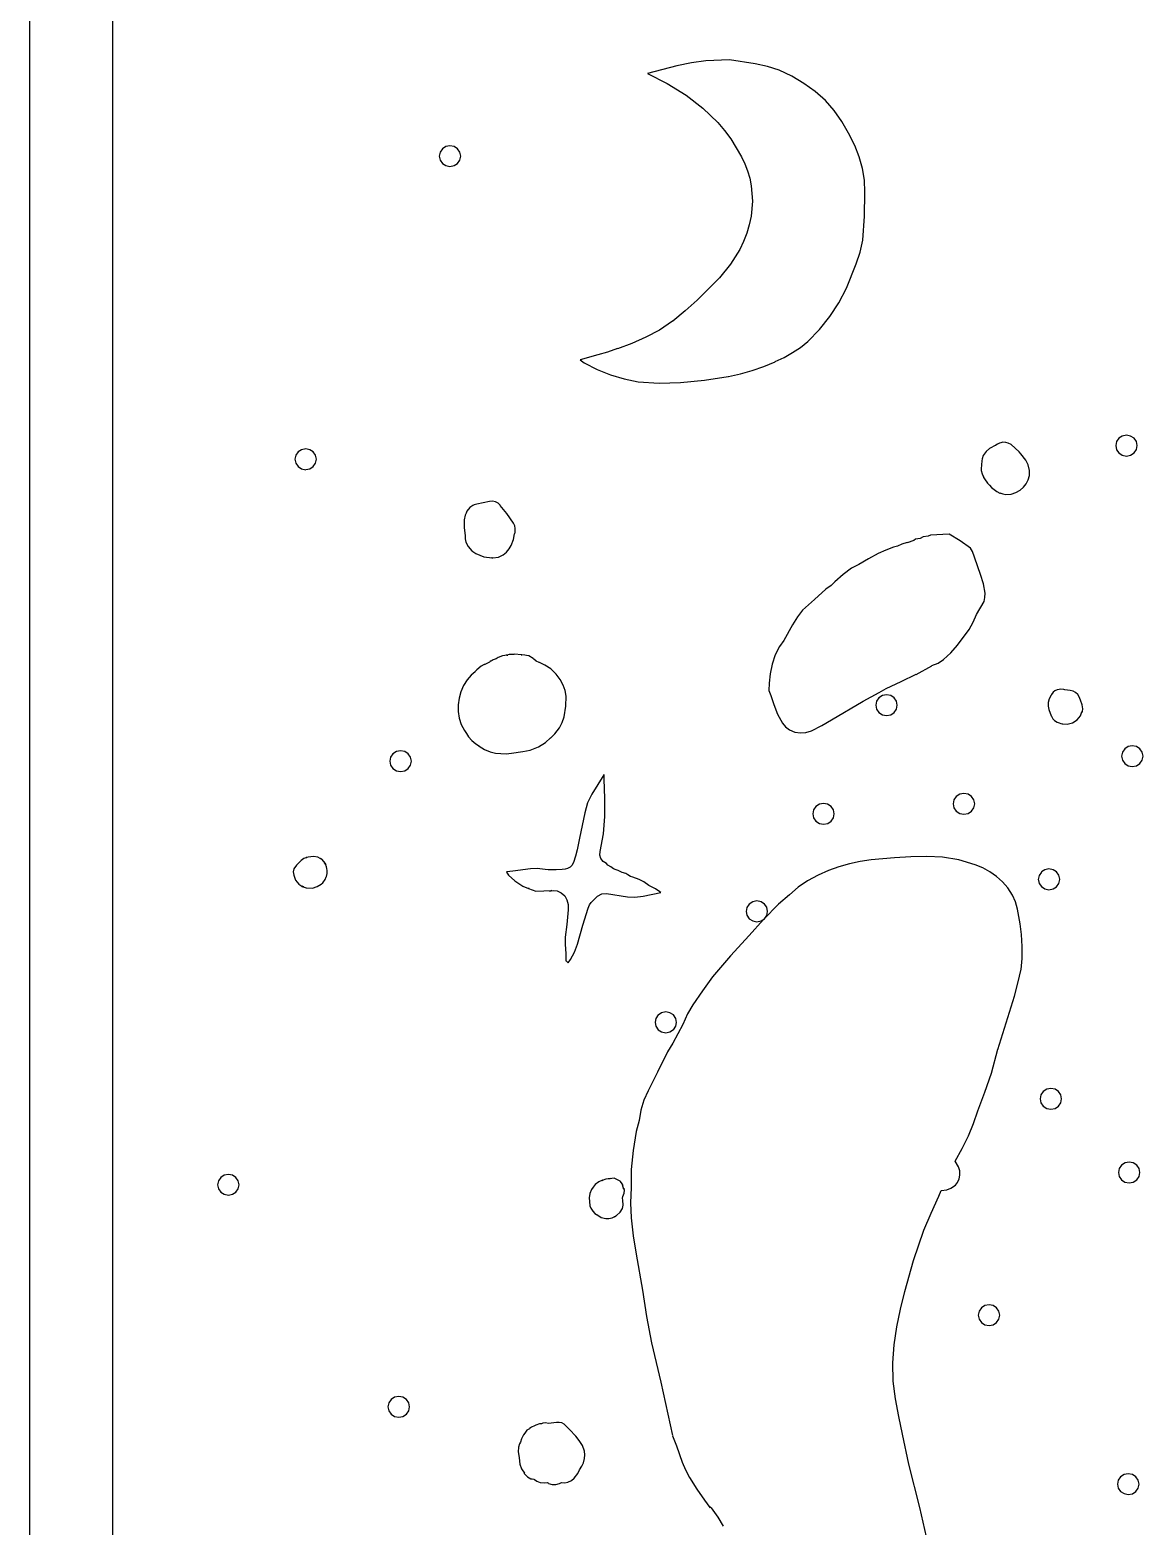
# Model space of a CAD drawing. Extents: x -67 to 553, y 0 to 8091.
# Drawn here: x 1.9 to 259.5, y 2874.3 to 3220.5 of the extents above; entities that cross this region are included whole.
import ezdxf

# ---------------------------------------------------------------- set-up
doc = ezdxf.new("R2010")
doc.units = 0

msp = doc.modelspace()

# ---------------------------------------------------------------- linework, layer by layer
at = {"layer": 'Calque_1'}
for p, q in [((1.9114, 2554.02), (1.9114, 3650.57)), ((21.0786, 2650.81), (21.0786, 3269.73)), ((155.005196, 3212.899641), (151.645283, 3212.190632)), ((158.342, 3213.38), (155.005196, 3212.899641)), ((163.798, 3213.6), (158.34201, 3213.385159)), ((163.799, 3213.6), (163.796354, 3213.594708)), ((169.767133, 3212.685527), (163.7993, 3213.60495)), ((172.602543, 3212.058185), (169.767133, 3212.685527)), ((151.645283, 3212.190632), (144.8137, 3210.42143)), ((144.814, 3210.42), (149.356592, 3208.096235)), ((175.304, 3211.22), (172.602543, 3212.058185)), ((178.22842, 3209.787492), (175.3042, 3211.21781)), ((181.011612, 3208.128899), (178.22842, 3209.787492)), ((149.356592, 3208.096235), (153.77101, 3205.38472)), ((183.624798, 3206.247809), (181.011612, 3208.128899)), ((186.039, 3204.15), (183.624798, 3206.247809)), ((153.771, 3205.39), (157.619164, 3202.442012)), ((157.619164, 3202.442012), (161.080719, 3199.064185)), ((188.043702, 3201.839505), (186.0391, 3204.1449)), ((161.080719, 3199.064185), (162.643916, 3197.224308)), ((189.813355, 3199.308243), (188.043702, 3201.839505)), ((191.382856, 3196.599083), (189.813355, 3199.308243)), ((162.643916, 3197.224308), (164.083339, 3195.289241)), ((192.787, 3193.76), (191.382856, 3196.599083)), ((96.82448, 3192.252634), (96.62849, 3191.31759)), ((97.359035, 3193.016277), (96.82448, 3192.252634)), ((98.15192, 3193.531179), (97.359035, 3193.016277)), ((99.1229, 3193.72), (98.15192, 3193.531179)), ((100.077584, 3193.540732), (99.12281, 3193.723526)), ((100.887, 3193.02), (100.077584, 3193.540732)), ((101.428119, 3192.239392), (100.887301, 3193.01889)), ((101.618, 3191.32), (101.428119, 3192.239392)), ((164.083339, 3195.289241), (165.389947, 3193.263075)), ((165.389947, 3193.263075), (166.5547, 3191.1499)), ((193.820622, 3191.143722), (192.78661, 3193.7606)), ((96.6285, 3191.32), (96.824526, 3190.384992)), ((96.824526, 3190.384992), (97.359085, 3189.62141)), ((97.359085, 3189.62141), (98.151953, 3189.10652)), ((98.151953, 3189.10652), (99.12291, 3188.91759)), ((99.1229, 3188.92), (100.077636, 3189.102794)), ((100.077636, 3189.102794), (100.88703, 3189.623526)), ((100.887, 3189.62), (101.427834, 3190.399494)), ((101.427834, 3190.399494), (101.617752, 3191.31889)), ((166.554, 3191.15), (167.347598, 3189.541361)), ((167.347598, 3189.541361), (167.995137, 3187.88038)), ((194.571677, 3188.449159), (193.820622, 3191.143722)), ((195.018797, 3185.707666), (194.571677, 3188.449159)), ((167.995137, 3187.88038), (168.496612, 3186.177571)), ((168.496612, 3186.177571), (168.852016, 3184.443449)), ((195.141, 3182.95), (195.018797, 3185.707666)), ((168.852016, 3184.443449), (169.124587, 3180.923318)), ((195.044206, 3177.380666), (195.140812, 3182.8731)), ((195.141, 3182.87), (195.141, 3182.95)), ((169.124587, 3180.923318), (168.8128, 3177.4041)), ((168.387616, 3175.401766), (167.801815, 3173.454499)), ((168.813, 3177.4), (168.387616, 3175.401766)), ((194.653, 3171.84), (195.044206, 3177.380666)), ((167.065906, 3171.563719), (166.1902, 3169.734949)), ((167.801815, 3173.454499), (167.065906, 3171.563719)), ((194.021671, 3169.106475), (194.65299, 3171.8353)), ((166.1902, 3169.734949), (164.060638, 3166.285525)), ((193.119024, 3166.369298), (194.021671, 3169.106475)), ((164.060638, 3166.285525), (161.49561, 3163.1504)), ((190.864, 3160.79), (193.119024, 3166.369298)), ((161.439, 3163.09), (156.289584, 3157.992811)), ((161.496, 3163.15), (161.439009, 3163.090204)), ((189.142822, 3157.387436), (190.86459, 3160.7917)), ((156.289584, 3157.992811), (153.560919, 3155.499182)), ((187.061361, 3154.172297), (189.142822, 3157.387436)), ((153.560919, 3155.499182), (150.664, 3153.11628)), ((184.645867, 3151.181435), (187.061361, 3154.172297)), ((147.621456, 3151.074816), (144.446107, 3149.385586)), ((150.646, 3153.1), (147.621456, 3151.074816)), ((150.664, 3153.12), (150.646008, 3153.106771)), ((181.922, 3148.45), (184.645867, 3151.181435)), ((141.180455, 3147.967521), (137.885, 3146.75583)), ((144.446107, 3149.385586), (141.180455, 3147.967521)), ((178.412065, 3145.83193), (180.237664, 3147.060549)), ((180.237664, 3147.060549), (181.90648, 3148.43539)), ((181.907, 3148.44), (181.922081, 3148.453229)), ((133.365976, 3145.341506), (129.23591, 3144.17106)), ((129.236, 3144.17), (130.198791, 3143.488699)), ((130.198, 3143.49), (133.154456, 3141.969048)), ((135.590266, 3145.975893), (133.365976, 3145.341506)), ((137.885, 3146.76), (135.590266, 3145.975893)), ((171.725222, 3142.624483), (174.3443, 3143.74524)), ((174.344, 3143.75), (174.400012, 3143.773813)), ((174.4, 3143.77), (176.457053, 3144.738693)), ((176.457053, 3144.738693), (178.412065, 3145.83193)), ((133.154456, 3141.969048), (136.241205, 3140.716211)), ((136.241205, 3140.716211), (139.430577, 3139.747686)), ((157.988914, 3139.454346), (163.524, 3140.31996)), ((163.524, 3140.32), (163.56001, 3140.330583)), ((163.56, 3140.33), (166.324124, 3140.900094)), ((166.324124, 3140.900094), (169.048847, 3141.670511)), ((169.048847, 3141.670511), (171.725222, 3142.624483)), ((139.430577, 3139.747686), (142.6949, 3139.07967)), ((142.695, 3139.08), (147.520299, 3138.774307)), ((147.520299, 3138.774307), (152.44168, 3138.913313)), ((152.442, 3138.91), (157.988914, 3139.454346)), ((254.708989, 3126.531175), (253.916075, 3126.016244)), ((255.68, 3126.72), (254.708989, 3126.531175)), ((256.634585, 3126.540865), (255.67982, 3126.723791)), ((257.444, 3126.02), (256.634585, 3126.540865)), ((63.9665, 3122.86), (63.425666, 3122.080506)), ((64.775853, 3123.377107), (63.96644, 3122.856474)), ((65.7306, 3123.56), (64.775853, 3123.377107)), ((66.701563, 3123.37348), (65.73062, 3123.56241)), ((67.494429, 3122.85859), (66.701563, 3123.37348)), ((68.028985, 3122.095008), (67.494429, 3122.85859)), ((223.212283, 3122.989923), (222.52311, 3122.00684)), ((224.005952, 3123.677682), (223.212283, 3122.989923)), ((225.478, 3124.45), (224.005952, 3123.677682)), ((225.468, 3124.45), (225.334288, 3124.386302)), ((225.334288, 3124.386302), (225.478001, 3124.45)), ((225.814, 3124.63), (225.468301, 3124.451142)), ((226.327, 3124.86), (225.813899, 3124.630342)), ((226.570727, 3124.99754), (226.326603, 3124.859759)), ((227.079, 3125.1), (226.570727, 3124.99754)), ((227.08, 3125.1), (227.079, 3125.1)), ((227.766, 3125.06), (227.080701, 3125.103127)), ((228.331101, 3124.920516), (227.7654, 3125.05747)), ((229.003, 3124.55), (228.331101, 3124.920516)), ((230.858, 3122.91), (229.0028, 3124.55412)), ((231.247, 3122.46), (230.858899, 3122.902647)), ((253.381498, 3125.25252), (253.1855, 3124.31732)), ((253.186, 3124.32), (253.382026, 3123.384996)), ((253.916075, 3126.016244), (253.381498, 3125.25252)), ((253.382026, 3123.384996), (253.91661, 3122.621443)), ((257.444, 3122.62), (257.984833, 3123.399363)), ((257.985111, 3125.239491), (257.444285, 3126.01889)), ((257.984833, 3123.399363), (258.174752, 3124.31862)), ((258.175, 3124.32), (257.985111, 3125.239491)), ((63.2357, 3121.16), (63.425595, 3120.240608)), ((63.425666, 3122.080506), (63.235748, 3121.16111)), ((63.425595, 3120.240608), (63.966425, 3119.46111)), ((63.9664, 3119.46), (64.775816, 3118.939168)), ((66.701577, 3118.948821), (67.494454, 3119.463723)), ((67.494454, 3119.463723), (68.028999, 3120.227366)), ((68.225, 3121.16), (68.028985, 3122.095008)), ((68.028999, 3120.227366), (68.22498, 3121.16241)), ((222.107, 3119.89), (222.080002, 3118.968722)), ((222.189, 3120.8), (222.106998, 3119.891951)), ((222.262, 3121.24), (222.189002, 3120.794178)), ((222.523, 3122.01), (222.261999, 3121.246149)), ((232.413, 3120.93), (231.2462, 3122.46061)), ((232.948825, 3119.842301), (232.413699, 3120.92934)), ((233.239, 3118.56), (232.948825, 3119.842301)), ((253.91661, 3122.621443), (254.709513, 3122.10663)), ((254.709513, 3122.10663), (255.6805, 3121.91785)), ((255.68, 3121.92), (256.634743, 3122.102794)), ((256.634743, 3122.102794), (257.44415, 3122.623526)), ((64.775816, 3118.939168), (65.73059, 3118.756474)), ((65.7306, 3118.76), (66.701577, 3118.948821)), ((222.08, 3118.97), (222.048074, 3118.587479)), ((222.048074, 3118.587479), (222.252098, 3117.76006)), ((222.252, 3117.76), (222.63875, 3116.910158)), ((222.579, 3117.16), (222.528349, 3117.198133)), ((222.528349, 3117.198133), (222.800199, 3116.627659)), ((222.684028, 3116.905503), (222.579101, 3117.162836)), ((222.63875, 3116.910158), (222.684028, 3116.905503)), ((222.801, 3116.63), (223.495211, 3115.653028)), ((232.4687, 3115.505428), (232.94625, 3116.420419)), ((232.94625, 3116.420419), (233.21845, 3117.440333)), ((233.21845, 3117.440333), (233.2391, 3118.56053)), ((223.495211, 3115.653028), (223.9498, 3115.20628)), ((223.949, 3115.21), (224.449662, 3114.608636)), ((224.449662, 3114.608636), (225.6434, 3113.69235)), ((225.644, 3113.69), (226.3642, 3113.350441)), ((226.362, 3113.4), (227.082362, 3113.142362)), ((226.448319, 3113.34245), (226.362301, 3113.40478)), ((226.3642, 3113.350441), (226.448319, 3113.34245)), ((227.082362, 3113.142362), (227.7464, 3113.033553)), ((227.746, 3113.04), (228.982712, 3113.102595)), ((228.982712, 3113.102595), (230.086825, 3113.448087)), ((230.086825, 3113.448087), (231.0418, 3114.006453)), ((231.0418, 3114.006453), (231.8311, 3114.70767)), ((231.832, 3114.7), (232.4687, 3115.505428)), ((102.986755, 3109.183314), (102.884904, 3108.71417)), ((103.704, 3110.04), (102.986755, 3109.183314)), ((104.383, 3110.47), (103.704001, 3110.038994)), ((104.711, 3110.61), (104.383314, 3110.471359)), ((105.339, 3110.81), (104.711197, 3110.608123)), ((108.256, 3111.43), (105.33879, 3110.812199)), ((108.256, 3111.43), (108.256, 3111.43)), ((108.96852, 3111.476935), (108.25621, 3111.428897)), ((109.651494, 3111.329612), (108.96852, 3111.476935)), ((110.263273, 3111.002207), (109.651494, 3111.329612)), ((110.762, 3110.51), (110.263273, 3111.002207)), ((112.25822, 3108.647432), (110.76169, 3110.50596)), ((102.402, 3107.18), (102.39945, 3105.262237)), ((102.633656, 3108.227599), (102.401898, 3107.18283)), ((102.885, 3108.71), (102.633656, 3108.227599)), ((113.853, 3106.37), (112.25822, 3108.647432)), ((114.124233, 3105.743806), (113.852992, 3106.3711)), ((114.229348, 3105.167314), (114.124233, 3105.743806)), ((102.39945, 3105.262237), (102.625202, 3103.53061)), ((102.625, 3103.54), (102.63857, 3102.75194)), ((102.63857, 3102.75194), (102.827231, 3101.977679)), ((102.827231, 3101.977679), (103.3149, 3100.99074)), ((113.269, 3101.19), (113.818301, 3102.618683)), ((113.818301, 3102.618683), (114.079312, 3103.89457)), ((114.079, 3103.9), (114.093433, 3103.906945)), ((114.093433, 3103.906945), (114.177001, 3104.314337)), ((114.177, 3104.31), (114.229348, 3105.167314)), ((204.947, 3101.87), (203.6716, 3101.542446)), ((206.506, 3102.4), (204.94689, 3101.867659)), ((206.884, 3102.69), (206.505699, 3102.403721)), ((207.971, 3102.85), (206.8843, 3102.686223)), ((208.632, 3103.22), (207.970516, 3102.851436)), ((209.813, 3103.38), (208.63219, 3103.216223)), ((210.333, 3103.59), (209.813094, 3103.384684)), ((214.633, 3103.83), (210.3331, 3103.584732)), ((217.160969, 3102.258721), (214.63212, 3103.8358)), ((214.633, 3103.83), (214.633, 3103.83)), ((219.593, 3100.56), (217.160969, 3102.258721)), ((103.315, 3100.99), (104.196379, 3100.003736)), ((104.196379, 3100.003736), (105.08339, 3099.35144)), ((105.084, 3099.35), (106.937999, 3098.606456)), ((106.937999, 3098.606456), (108.88169, 3098.376864)), ((109.004, 3098.35), (110.3766, 3098.526212)), ((110.376, 3098.53), (111.413027, 3099.023352)), ((111.413027, 3099.023352), (112.219413, 3099.683416)), ((112.219413, 3099.683416), (112.827164, 3100.432131)), ((112.827164, 3100.432131), (113.26829, 3101.19144)), ((198.238, 3099.37), (195.958325, 3098.162147)), ((199.994037, 3100.141236), (198.2376, 3099.36627)), ((201.781, 3100.84), (199.994037, 3100.141236)), ((202.679, 3101.05), (201.78082, 3100.844684)), ((203.671, 3101.54), (202.678893, 3101.048669)), ((220.029811, 3099.805382), (219.5933, 3100.55846)), ((220.523431, 3098.500968), (220.029811, 3099.805382)), ((221.247, 3096.3), (220.523431, 3098.500968)), ((108.881, 3098.37), (108.785373, 3098.372315)), ((108.785373, 3098.372315), (109.003396, 3098.348833)), ((192.048, 3095.97), (190.094011, 3094.470342)), ((193.749, 3096.83), (192.04842, 3095.970105)), ((195.958325, 3098.162147), (193.7493, 3096.83106)), ((221.907485, 3094.496401), (221.2475, 3096.29586)), ((187.371, 3091.92), (186.1427, 3091.142391)), ((188.221, 3092.82), (187.370392, 3091.919359)), ((190.094011, 3094.470342), (188.22081, 3092.8167)), ((222.575401, 3092.335614), (221.907485, 3094.496401)), ((222.945491, 3090.148485), (222.575401, 3092.335614)), ((183.449, 3088.68), (180.70861, 3086.22335)), ((186.142, 3091.14), (183.4491, 3088.68282)), ((220.963, 3085.24), (222.71119, 3088.27027)), ((222.712, 3088.27), (222.923303, 3089.149725)), ((222.923303, 3089.149725), (222.945491, 3090.148485)), ((179.513295, 3084.729286), (178.393455, 3082.89138)), ((180.709, 3086.22), (179.513295, 3084.729286)), ((220.164022, 3083.50461), (220.96322, 3085.23958)), ((178.393455, 3082.89138), (176.36201, 3079.25856)), ((216.570564, 3078.116829), (219.26257, 3081.80144)), ((219.262, 3081.8), (220.164022, 3083.50461)), ((175.37, 3077.83), (174.416334, 3075.900806)), ((176.362, 3079.26), (175.369787, 3077.82649)), ((215.0106, 3076.38221), (216.570564, 3078.116829)), ((108.255, 3074.23), (107.00029, 3073.630455)), ((108.453, 3074.35), (108.255118, 3074.226175)), ((108.673, 3074.49), (108.452391, 3074.351359)), ((109.105, 3074.72), (108.672989, 3074.483992)), ((109.783, 3075.01), (109.105509, 3074.726632)), ((110.262723, 3075.271935), (109.7828, 3075.00722)), ((111.252, 3075.67), (110.262723, 3075.271935)), ((111.821, 3075.79), (111.25212, 3075.66644)), ((112.111, 3075.83), (111.820991, 3075.795075)), ((112.34, 3075.85), (112.111109, 3075.826187)), ((112.858027, 3075.957372), (112.31241, 3075.840294)), ((112.313, 3075.84), (112.475331, 3075.866524)), ((112.475331, 3075.866524), (112.339988, 3075.850583)), ((113.966, 3076.03), (112.858027, 3075.957372)), ((113.972, 3076.03), (113.966, 3076.03)), ((115.722, 3075.9), (113.97221, 3076.039435)), ((115.630888, 3075.944531), (115.563463, 3075.92618)), ((115.563463, 3075.92618), (115.721406, 3075.896939)), ((116.418, 3075.83), (115.630888, 3075.944531)), ((116.8, 3075.73), (116.418604, 3075.827102)), ((116.823, 3075.73), (116.8, 3075.73)), ((117.383854, 3075.648084), (116.82232, 3075.729443)), ((118.371, 3075.1), (117.383854, 3075.648084)), ((118.448, 3075.02), (118.37098, 3075.105989)), ((118.474, 3075), (118.449129, 3075.013229)), ((119.09, 3074.45), (118.473495, 3075.006153)), ((118.474, 3075), (118.474, 3075)), ((118.474, 3075), (118.474, 3075)), ((119.746, 3074.15), (119.090205, 3074.444481)), ((174.416334, 3075.900806), (173.698418, 3073.750033)), ((212.072992, 3074.021186), (213.3564, 3074.84351)), ((213.357, 3074.84), (215.0106, 3076.38221)), ((104.048234, 3071.240614), (103.06652, 3070.12464)), ((104.914, 3072), (104.048234, 3071.240614)), ((105.33515, 3072.466475), (104.91339, 3072.00613)), ((106.365, 3073.31), (105.33515, 3072.466475)), ((106.999653, 3073.666612), (106.365398, 3073.310119)), ((107.085706, 3073.687286), (106.999653, 3073.666612)), ((107, 3073.63), (107.085706, 3073.687286)), ((119.828, 3074.11), (119.746006, 3074.148894)), ((121.082925, 3073.513895), (119.8284, 3074.11367)), ((122.466, 3072.65), (121.082925, 3073.513895)), ((123.699384, 3071.472348), (122.4662, 3072.64924)), ((124.603, 3070.2), (123.699384, 3071.472348)), ((173.22577, 3071.53045), (173.00791, 3069.39483)), ((173.698418, 3073.750033), (173.22577, 3071.53045)), ((203.542191, 3069.740584), (206.97829, 3071.40633)), ((206.978, 3071.4), (210.66301, 3073.40607)), ((210.663, 3073.41), (212.072992, 3074.021186)), ((101.622273, 3067.360594), (101.212768, 3065.874098)), ((102.241326, 3068.787136), (101.622273, 3067.360594)), ((103.066, 3070.13), (102.241326, 3068.787136)), ((125.319, 3068.89), (124.6028, 3070.19995)), ((125.755727, 3067.632393), (125.318797, 3068.8923)), ((125.980232, 3066.384814), (125.755727, 3067.632393)), ((172.913, 3067.63), (173.385281, 3066.4833)), ((173.008, 3069.39), (172.913015, 3067.62946)), ((198.473, 3067.18), (200.0796, 3068.121651)), ((200.08, 3068.13), (203.542191, 3069.740584)), ((238.730926, 3067.300795), (238.3239, 3066.76072)), ((239.099027, 3067.595577), (238.730926, 3067.300795)), ((239.637, 3067.8), (239.099027, 3067.595577)), ((240.1, 3067.91), (239.637501, 3067.801521)), ((240.454, 3067.94), (240.099498, 3067.913542)), ((241.153, 3067.88), (240.453302, 3067.941119)), ((240.454, 3067.94), (240.454, 3067.94)), ((241.431, 3067.81), (241.153, 3067.87985)), ((242.656, 3067.69), (241.4313, 3067.811444)), ((243.32467, 3067.531916), (242.6564, 3067.6823)), ((243.913042, 3067.216008), (243.32467, 3067.531916)), ((101.212768, 3065.874098), (101.016737, 3064.351374)), ((101.016737, 3064.351374), (101.038108, 3062.816147)), ((125.544624, 3061.557889), (125.97228, 3064.01596)), ((125.972, 3064.02), (125.980232, 3066.384814)), ((173.385, 3066.49), (174.046025, 3064.385946)), ((174.046025, 3064.385946), (174.884798, 3062.165259)), ((187.418, 3060.88), (194.7411, 3065.22022)), ((194.741, 3065.22), (198.47358, 3067.18559)), ((197.659, 3064.28), (197.848918, 3063.360739)), ((197.849166, 3065.190603), (197.659248, 3064.27111)), ((198.39, 3065.97), (197.849166, 3065.190603)), ((199.199264, 3066.497206), (198.38987, 3065.976474)), ((200.154, 3066.68), (199.199264, 3066.497206)), ((201.10857, 3066.490832), (200.15379, 3066.673526)), ((201.918, 3065.97), (201.10857, 3066.490832)), ((202.459066, 3065.199491), (201.918195, 3065.97889)), ((202.458871, 3063.359363), (202.648805, 3064.27862)), ((202.649, 3064.28), (202.459066, 3065.199491)), ((237.563, 3064.9), (237.558363, 3064.001709)), ((237.558363, 3064.001709), (237.696898, 3063.22863)), ((237.7549, 3065.701219), (237.563401, 3064.90836)), ((238.259, 3066.58), (237.7549, 3065.701219)), ((238.324, 3066.76), (238.259, 3066.571352)), ((244.389743, 3066.757672), (243.913042, 3067.216008)), ((244.723, 3066.18), (244.389743, 3066.757672)), ((245.048176, 3065.458998), (244.723101, 3066.18028)), ((245.446, 3064.32), (245.048176, 3065.458998)), ((245.57314, 3063.413033), (245.445899, 3064.32533)), ((101.038108, 3062.816147), (101.280807, 3061.292142)), ((101.280807, 3061.292142), (101.748761, 3059.803085)), ((125.119611, 3060.271045), (125.544624, 3061.557889)), ((174.884798, 3062.165259), (176.048546, 3060.131102)), ((185.186726, 3059.544184), (187.41719, 3060.87341)), ((197.848918, 3063.360739), (198.389752, 3062.58138)), ((198.39, 3062.58), (199.199397, 3062.059168)), ((199.199397, 3062.059168), (200.15413, 3061.876474)), ((200.154, 3061.87), (201.108782, 3062.052794)), ((201.108782, 3062.052794), (201.91821, 3062.573526)), ((201.918, 3062.58), (202.458871, 3063.359363)), ((237.697, 3063.23), (238.213701, 3061.83776)), ((238.214, 3061.84), (238.600849, 3061.126816)), ((238.600849, 3061.126816), (238.989378, 3060.73577)), ((238.989378, 3060.73577), (239.6579, 3060.31838)), ((239.658, 3060.32), (240.136498, 3060.172627)), ((243.167862, 3060.171958), (244.3012, 3060.868374)), ((244.301, 3060.86), (245.011075, 3061.813658)), ((245.011075, 3061.813658), (245.3382, 3062.69488)), ((245.339, 3062.7), (245.364872, 3062.592827)), ((245.364872, 3062.592827), (245.494525, 3062.833018)), ((245.494525, 3062.833018), (245.57314, 3063.413033)), ((101.748761, 3059.803085), (102.445897, 3058.3727)), ((102.446, 3058.37), (102.921985, 3057.709072)), ((102.922, 3057.71), (103.426834, 3056.977701)), ((103.426834, 3056.977701), (104.2066, 3056.0807)), ((122.401, 3056.67), (123.420166, 3057.597166)), ((123.420166, 3057.597166), (124.49801, 3058.99859)), ((124.498, 3059), (125.119611, 3060.271045)), ((176.048546, 3060.131102), (176.798296, 3059.278711)), ((176.798296, 3059.278711), (177.6845, 3058.58664)), ((177.684, 3058.58), (178.940634, 3058.017895)), ((178.940634, 3058.017895), (180.212701, 3057.838135)), ((180.212701, 3057.838135), (181.486773, 3057.970802)), ((181.486773, 3057.970802), (182.74942, 3058.345978)), ((182.74942, 3058.345978), (185.186726, 3059.544184)), ((240.136, 3060.17), (240.509599, 3060.026861)), ((240.51, 3060.03), (240.810799, 3059.958033)), ((240.811, 3059.96), (240.941201, 3059.933013)), ((240.941, 3059.93), (241.9833, 3059.895075)), ((241.983, 3059.9), (243.167862, 3060.171958)), ((86.714023, 3053.541179), (85.921146, 3053.026278)), ((87.685, 3053.73), (86.714023, 3053.541179)), ((88.639784, 3053.540732), (87.68501, 3053.723526)), ((89.4492, 3053.02), (88.639784, 3053.540732)), ((104.207, 3056.08), (105.135776, 3055.285954)), ((105.135776, 3055.285954), (105.9165, 3054.76317)), ((105.916, 3054.76), (107.10512, 3054.024724)), ((107.105, 3054.03), (108.413266, 3053.482891)), ((108.413266, 3053.482891), (109.684798, 3053.164878)), ((113.397, 3053.14), (115.987, 3053.536875)), ((115.987, 3053.53), (117.658627, 3053.866617)), ((117.658627, 3053.866617), (119.60279, 3054.60527)), ((119.603, 3054.61), (121.201176, 3055.661421)), ((121.201176, 3055.661421), (122.40081, 3056.67613)), ((254.723147, 3053.400702), (254.533251, 3052.48111)), ((255.264, 3054.18), (254.723147, 3053.400702)), ((256.073204, 3054.697074), (255.26375, 3054.176209)), ((257.028, 3054.88), (256.073204, 3054.697074)), ((257.999579, 3054.69374), (257.0286, 3054.88268)), ((258.792462, 3054.178819), (257.999579, 3054.69374)), ((259.327014, 3053.415158), (258.792462, 3054.178819)), ((259.523, 3052.48), (259.327014, 3053.415158)), ((85.1906, 3051.32), (85.386615, 3050.384992)), ((85.386601, 3052.262634), (85.19062, 3051.32759)), ((85.921146, 3053.026278), (85.386601, 3052.262634)), ((85.386615, 3050.384992), (85.921171, 3049.62141)), ((89.4491, 3049.63), (89.989934, 3050.409494)), ((89.990005, 3052.239392), (89.449175, 3053.01889)), ((89.989934, 3050.409494), (90.179852, 3051.32889)), ((90.1799, 3051.32), (89.990005, 3052.239392)), ((109.684798, 3053.164878), (112.12787, 3053.00262)), ((112.128, 3053), (113.3967, 3053.134937)), ((254.533, 3052.48), (254.722926, 3051.560641)), ((254.722926, 3051.560641), (255.263784, 3050.78138)), ((255.264, 3050.78), (256.073438, 3050.259135)), ((256.073438, 3050.259135), (257.02821, 3050.076209)), ((257.028, 3050.08), (257.998953, 3050.268821)), ((257.998953, 3050.268821), (258.791823, 3050.783722)), ((258.791823, 3050.783722), (259.326381, 3051.547366)), ((259.326381, 3051.547366), (259.5224, 3052.48241)), ((85.921171, 3049.62141), (86.714037, 3049.10652)), ((86.714037, 3049.10652), (87.68498, 3048.91759)), ((87.685, 3048.92), (88.639747, 3049.102794)), ((88.639747, 3049.102794), (89.44916, 3049.623526)), ((134.746, 3048.13), (131.949343, 3043.674955)), ((134.775, 3048.18), (134.746002, 3048.135021)), ((134.803, 3047.17), (134.772996, 3048.18229)), ((134.773, 3048.18), (134.775646, 3048.174708)), ((134.943747, 3042.656497), (134.802414, 3047.1713)), ((131.949343, 3043.674955), (130.952523, 3041.644082)), ((216.291, 3043.15), (215.750146, 3042.370473)), ((217.101214, 3043.667107), (216.29176, 3043.146474)), ((218.056, 3043.85), (217.101214, 3043.667107)), ((219.02657, 3043.66374), (218.05559, 3043.85268)), ((219.819456, 3043.148819), (219.02657, 3043.66374)), ((220.354011, 3042.385158), (219.819456, 3043.148819)), ((130.952523, 3041.644082), (130.31622, 3039.37072)), ((134.952877, 3038.48525), (134.943747, 3042.656497)), ((183.27558, 3040.072634), (183.07959, 3039.13759)), ((183.810135, 3040.836278), (183.27558, 3040.072634)), ((184.60302, 3041.351179), (183.810135, 3040.836278)), ((185.574, 3041.54), (184.60302, 3041.351179)), ((186.528549, 3041.350732), (185.57376, 3041.533526)), ((187.338, 3040.83), (186.528549, 3041.350732)), ((187.879102, 3040.049392), (187.338248, 3040.82889)), ((188.069, 3039.13), (187.879102, 3040.049392)), ((215.750146, 3042.370473), (215.560248, 3041.45085)), ((215.561, 3041.45), (215.750934, 3040.530642)), ((215.750934, 3040.530642), (216.291805, 3039.75138)), ((216.292, 3039.75), (217.101427, 3039.229168)), ((219.02696, 3039.23878), (219.819835, 3039.753593)), ((219.819835, 3039.753593), (220.354395, 3040.517146)), ((220.55, 3041.45), (220.354011, 3042.385158)), ((220.354395, 3040.517146), (220.55041, 3041.45215)), ((130.316, 3039.37), (129.0913, 3033.49335)), ((134.648922, 3034.466703), (134.952877, 3038.48525)), ((183.08, 3039.13), (183.276015, 3038.194956)), ((183.276015, 3038.194956), (183.810575, 3037.431312)), ((183.810575, 3037.431312), (184.60345, 3036.916411)), ((184.60345, 3036.916411), (185.57441, 3036.72759)), ((185.574, 3036.73), (186.528775, 3036.912794)), ((186.528775, 3036.912794), (187.33821, 3037.433526)), ((187.338, 3037.43), (187.878857, 3038.209397)), ((187.878857, 3038.209397), (188.068778, 3039.12889)), ((217.101427, 3039.229168), (218.05619, 3039.046474)), ((218.056, 3039.05), (219.02696, 3039.23878)), ((129.092, 3033.5), (128.578286, 3030.823906)), ((133.851, 3030.41), (134.648922, 3034.466703)), ((67.5142, 3029.25), (66.30392, 3029.111623)), ((67.5136, 3029.25), (67.5136, 3029.25)), ((67.5206, 3029.25), (67.5137, 3029.25)), ((68.5645, 3029.07), (67.52059, 3029.249387)), ((128.205573, 3029.33159), (127.68381, 3027.83687)), ((128.578286, 3030.823906), (128.205573, 3029.33159)), ((133.798046, 3029.559978), (133.8517, 3030.40717)), ((134.048383, 3028.771944), (133.798046, 3029.559978)), ((205.807068, 3029.186777), (201.9702, 3028.979013)), ((209.453, 3029.26), (205.807068, 3029.186777)), ((213.090576, 3029.06294), (209.45341, 3029.263328)), ((209.454, 3029.26), (209.454, 3029.26)), ((63.010079, 3026.377122), (62.834861, 3025.69196)), ((63.6167, 3027.27), (63.010079, 3026.377122)), ((64.6725, 3028.34), (63.61668, 3027.26791)), ((65.275899, 3028.784202), (64.67251, 3028.33838)), ((65.9923, 3029.03), (65.275899, 3028.784202)), ((65.9613, 3029.03), (65.840905, 3029.004104)), ((65.840905, 3029.004104), (65.992309, 3029.03)), ((66.3039, 3029.11), (65.961291, 3029.027979)), ((69.0993, 3028.81), (68.564498, 3029.068762)), ((69.307, 3028.67), (69.099302, 3028.809171)), ((69.444749, 3028.628595), (69.307013, 3028.676418)), ((69.9055, 3028.12), (69.444749, 3028.628595)), ((70.432943, 3027.367241), (69.905496, 3028.120939)), ((70.0749, 3027.81), (70.087865, 3027.794125)), ((70.2966, 3027.5), (70.074906, 3027.813266)), ((70.0879, 3027.8), (70.432943, 3027.367241)), ((70.553894, 3026.889132), (70.296606, 3027.50293)), ((70.6335, 3026.47), (70.553894, 3026.889132)), ((70.710946, 3026.039224), (70.633496, 3026.4702)), ((70.6635, 3025.31), (70.710946, 3026.039224)), ((113.634, 3025.85), (112.3028, 3025.686488)), ((117.784, 3026.41), (113.63439, 3025.849349)), ((119.281092, 3026.466844), (117.78371, 3026.413729)), ((121.184, 3026.21), (119.281092, 3026.466844)), ((121.831, 3026.15), (121.184015, 3026.211912)), ((122.343, 3026.14), (121.831402, 3026.150583)), ((123.678, 3026.16), (122.3427, 3026.138833)), ((125.07, 3026.24), (123.6784, 3026.159831)), ((125.762, 3026.34), (125.069983, 3026.239723)), ((126.315, 3026.5), (125.761598, 3026.333313)), ((126.914679, 3026.765646), (126.31511, 3026.50179)), ((127.299447, 3027.141528), (126.914679, 3026.765646)), ((127.683, 3027.83), (127.299447, 3027.141528)), ((127.683, 3027.83), (127.683, 3027.83)), ((134.564702, 3028.114732), (134.048383, 3028.771944)), ((135.309, 3027.66), (134.564702, 3028.114732)), ((135.676, 3027.25), (135.309103, 3027.660633)), ((136.346, 3026.87), (135.675282, 3027.254704)), ((136.975, 3026.4), (136.346113, 3026.862491)), ((137.591318, 3026.13052), (136.9752, 3026.400627)), ((138.047, 3026.04), (137.591318, 3026.13052)), ((139.003, 3025.55), (138.046506, 3026.039479)), ((186.738304, 3025.999461), (184.327467, 3024.921452)), ((189.145938, 3026.872614), (186.738304, 3025.999461)), ((191.574195, 3027.564182), (189.145938, 3026.872614)), ((194.046903, 3028.097435), (191.574195, 3027.564182)), ((196.587888, 3028.495643), (194.046903, 3028.097435)), ((201.97, 3028.98), (196.587888, 3028.495643)), ((216.901, 3028.45), (213.090576, 3029.06294)), ((220.697787, 3027.352475), (216.9014, 3028.44863)), ((222.441718, 3026.610888), (220.697787, 3027.352475)), ((224.071516, 3025.718034), (222.441718, 3026.610888)), ((225.578712, 3024.657214), (224.071516, 3025.718034)), ((236.790257, 3026.187206), (235.98085, 3025.666474)), ((237.745, 3026.37), (236.790257, 3026.187206)), ((238.716554, 3026.18348), (237.7456, 3026.37241)), ((239.509425, 3025.66859), (238.716554, 3026.18348)), ((62.834861, 3025.69196), (62.967122, 3024.92077)), ((62.9671, 3024.92), (63.390152, 3023.760234)), ((63.390152, 3023.760234), (64.16188, 3022.838)), ((64.1619, 3022.84), (64.858182, 3022.410846)), ((64.892302, 3022.374578), (64.852992, 3022.346858)), ((64.852992, 3022.346858), (65.842605, 3022.035213)), ((64.858182, 3022.410846), (65.2678, 3022.245217)), ((65.2778, 3022.24), (64.892302, 3022.374578)), ((65.2678, 3022.24), (65.2779, 3022.24)), ((67.290291, 3021.926692), (68.36389, 3022.308287)), ((68.3639, 3022.31), (69.279595, 3022.857951)), ((69.2796, 3022.85), (69.680205, 3023.152452)), ((69.680205, 3023.152452), (70.202016, 3023.92421)), ((70.202, 3023.93), (70.459889, 3024.572408)), ((70.4599, 3024.57), (70.518727, 3024.637998)), ((70.518727, 3024.637998), (70.663497, 3025.305276)), ((112.186, 3025.62), (112.689792, 3024.904832)), ((112.226006, 3025.646079), (112.186001, 3025.618033)), ((112.303, 3025.69), (112.226006, 3025.646079)), ((112.69, 3024.9), (114.168898, 3023.63675)), ((114.168898, 3023.63675), (115.98131, 3022.37985)), ((115.981, 3022.38), (116.5448, 3022.159338)), ((139.801, 3025.34), (139.0036, 3025.5559)), ((140.271, 3025.02), (139.800704, 3025.341998)), ((140.910917, 3024.652463), (140.2707, 3025.014512)), ((141.421, 3024.47), (140.910917, 3024.652463)), ((142.906954, 3023.893543), (141.421, 3024.47225)), ((144.011, 3023.37), (142.906954, 3023.893543)), ((145.169, 3022.55), (144.0115, 3023.367561)), ((146.686085, 3021.744305), (145.1688, 3022.55542)), ((181.89, 3023.62), (179.714412, 3022.145281)), ((184.327467, 3024.921452), (181.8896, 3023.61532)), ((226.954837, 3023.411734), (225.578712, 3024.657214)), ((228.191423, 3021.964894), (226.954837, 3023.411734)), ((235.440167, 3024.880506), (235.250251, 3023.96111)), ((235.251, 3023.97), (235.447205, 3023.035038)), ((235.981, 3025.66), (235.440167, 3024.880506)), ((235.447205, 3023.035038), (235.981923, 3022.271577)), ((235.981923, 3022.271577), (236.774905, 3021.756858)), ((238.715829, 3021.748776), (239.508643, 3022.263559)), ((239.508643, 3022.263559), (240.043234, 3023.027032)), ((240.043984, 3024.905008), (239.509425, 3025.66859)), ((240.043234, 3023.027032), (240.2394, 3023.96188)), ((240.24, 3023.97), (240.043984, 3024.905008)), ((65.8426, 3022.04), (67.290291, 3021.926692)), ((116.545, 3022.16), (117.122691, 3021.937221)), ((117.123, 3021.94), (117.413962, 3021.836614)), ((117.298, 3021.87), (118.9785, 3021.239763)), ((117.413962, 3021.836614), (117.298207, 3021.87015)), ((118.978, 3021.24), (122.66409, 3021.374144)), ((122.664, 3021.37), (122.120414, 3021.25914)), ((122.121, 3021.26), (123.029556, 3021.379195)), ((123.029556, 3021.379195), (123.921845, 3021.285003)), ((123.921845, 3021.285003), (124.88978, 3020.872121)), ((124.89, 3020.87), (125.685648, 3020.128014)), ((125.685648, 3020.128014), (126.194529, 3019.190989)), ((126.194529, 3019.190989), (126.454595, 3018.112925)), ((131.784772, 3018.630699), (132.46919, 3019.33009)), ((132.469, 3019.33), (133.276693, 3020.097291)), ((133.277, 3020.1), (134.230707, 3020.607735)), ((134.230707, 3020.607735), (135.31881, 3020.666208)), ((135.318, 3020.67), (140.20397, 3019.900328)), ((140.204, 3019.9), (141.919706, 3019.845194)), ((141.919706, 3019.845194), (143.862066, 3020.045355)), ((143.862066, 3020.045355), (147.8841, 3020.95727)), ((147.702, 3021.11), (146.686085, 3021.744305)), ((147.885, 3020.96), (147.702596, 3021.110812)), ((169.187235, 3018.777206), (168.37779, 3018.256474)), ((170.142, 3018.96), (169.187235, 3018.777206)), ((171.11255, 3018.77348), (170.14159, 3018.96241)), ((171.905425, 3018.25859), (171.11255, 3018.77348)), ((177.732, 3020.38), (175.13372, 3018.20989)), ((179.714412, 3022.145281), (177.7321, 3020.38521)), ((229.28, 3020.3), (228.191423, 3021.964894)), ((229.993285, 3018.741314), (229.2793, 3020.30314)), ((236.774905, 3021.756858), (237.7459, 3021.56812)), ((237.745, 3021.56), (238.715829, 3021.748776)), ((126.503, 3016.94), (126.136824, 3013.554196)), ((126.454595, 3018.112925), (126.5038, 3016.94782)), ((126.503, 3016.95), (126.503, 3016.93)), ((129.891, 3013.38), (131.11991, 3017.3125)), ((131.12, 3017.31), (131.438502, 3018.098056)), ((131.438502, 3018.098056), (131.784772, 3018.630699)), ((167.647, 3016.56), (167.836898, 3015.640608)), ((167.837153, 3017.480506), (167.647222, 3016.56111)), ((167.836898, 3015.640608), (168.377752, 3014.86111)), ((168.378, 3018.26), (167.837153, 3017.480506)), ((175.134, 3018.21), (171.674829, 3014.655958)), ((172.439985, 3017.495008), (171.905425, 3018.25859)), ((171.905865, 3014.863722), (172.44042, 3015.627366)), ((172.636, 3016.56), (172.439985, 3017.495008)), ((172.44042, 3015.627366), (172.63641, 3016.56241)), ((230.478426, 3017.091999), (229.993285, 3018.741314)), ((231.075, 3013.71), (230.478426, 3017.091999)), ((126.136824, 3013.554196), (125.750605, 3010.58789)), ((128.639259, 3009.005031), (129.8904, 3013.38024)), ((171.674829, 3014.655958), (168.37729, 3010.96201)), ((168.378, 3014.86), (169.187451, 3014.339268)), ((169.187451, 3014.339268), (170.14224, 3014.156474)), ((170.142, 3014.16), (171.11298, 3014.348821)), ((171.11298, 3014.348821), (171.905865, 3014.863722)), ((231.366182, 3011.210403), (231.075799, 3013.7045)), ((125.751, 3010.58), (125.809516, 3008.919346)), ((125.809516, 3008.919346), (125.962905, 3006.79832)), ((127.907513, 3007.089658), (128.639259, 3009.005031)), ((168.377, 3010.96), (164.021691, 3006.251813)), ((231.530161, 3008.429604), (231.366182, 3011.210403)), ((231.52601, 3005.645128), (231.530161, 3008.429604)), ((125.963, 3006.8), (125.935986, 3005.21991)), ((125.936, 3005.22), (125.965025, 3005.089031)), ((125.965, 3005.09), (125.979023, 3005.076771)), ((125.979, 3005.08), (126.512796, 3004.618038)), ((126.513, 3004.62), (126.99769, 3005.426184)), ((126.997, 3005.42), (127.907513, 3007.089658)), ((164.021691, 3006.251813), (159.87261, 3001.37813)), ((231.312, 3003.14), (231.52601, 3005.645128)), ((230.564013, 2999.926853), (231.3121, 3003.14405)), ((157.52539, 2998.183276), (155.28992, 2994.91015)), ((159.873, 3001.38), (157.52539, 2998.183276)), ((229.753, 2996.92), (230.564013, 2999.926853)), ((155.29, 2994.91), (154.053432, 2992.843705)), ((227.866724, 2990.757251), (229.75269, 2996.9149)), ((146.761129, 2991.800603), (146.571195, 2990.88111)), ((147.302, 2992.58), (146.761129, 2991.800603)), ((148.111218, 2993.097206), (147.30179, 2992.576474)), ((149.066, 2993.28), (148.111218, 2993.097206)), ((150.020603, 2993.100832), (149.06587, 2993.283526)), ((150.83, 2992.58), (150.020603, 2993.100832)), ((151.371082, 2991.799491), (150.830248, 2992.57889)), ((151.561, 2990.88), (151.371082, 2991.799491)), ((154.053432, 2992.843705), (152.9749, 2990.36446)), ((146.571, 2990.88), (146.760898, 2989.960608)), ((146.760898, 2989.960608), (147.301752, 2989.18111)), ((147.301, 2989.18), (148.110454, 2988.659268)), ((148.110454, 2988.659268), (149.06527, 2988.476474)), ((149.066, 2988.48), (150.020751, 2988.662926)), ((150.020751, 2988.662926), (150.83019, 2989.183791)), ((152.975, 2990.37), (150.6599, 2986.07053)), ((150.83, 2989.18), (151.370818, 2989.959264)), ((151.370818, 2989.959264), (151.560699, 2990.87862)), ((225.878, 2984.63), (227.866724, 2990.757251)), ((150.659, 2986.07), (149.43059, 2984.0634)), ((224.413, 2979.11), (225.8775, 2984.63793)), ((149.431, 2984.06), (147.16342, 2979.35148)), ((147.163, 2979.35), (144.969032, 2975.048576)), ((222.8798, 2974.724122), (224.4132, 2979.10198)), ((144.969032, 2975.048576), (144.013484, 2972.850128)), ((221.248, 2970.38), (222.8798, 2974.724122)), ((235.881174, 2974.110603), (235.691285, 2973.19111)), ((236.422, 2974.89), (235.881174, 2974.110603)), ((237.231235, 2975.407074), (236.42182, 2974.886209)), ((238.186, 2975.59), (237.231235, 2975.407074)), ((239.140585, 2975.410865), (238.18582, 2975.593791)), ((239.95, 2974.89), (239.140585, 2975.410865)), ((240.491113, 2974.109491), (239.950288, 2974.88889)), ((240.681, 2973.19), (240.491113, 2974.109491)), ((143.289, 2970.55), (142.911308, 2968.13409)), ((144.013484, 2972.850128), (143.28829, 2970.54574)), ((220.251913, 2967.465714), (221.2484, 2970.38373)), ((235.691, 2973.19), (235.880919, 2972.270739)), ((235.880919, 2972.270739), (236.421752, 2971.49138)), ((236.422, 2971.49), (237.231403, 2970.969135)), ((237.231403, 2970.969135), (238.18615, 2970.786209)), ((238.186, 2970.79), (239.140743, 2970.972926)), ((239.140743, 2970.972926), (239.95015, 2971.493791)), ((239.95, 2971.49), (240.490831, 2972.269363)), ((240.490831, 2972.269363), (240.680749, 2973.18862)), ((142.911, 2968.13), (142.249013, 2965.59133)), ((219.122, 2964.61), (220.251913, 2967.465714)), ((142.249, 2965.59), (141.489767, 2961.233144)), ((217.621157, 2961.649917), (219.12218, 2964.61004)), ((141.489767, 2961.233144), (141.06819, 2956.82648)), ((216.021, 2958.74), (217.621157, 2961.649917)), ((141.068, 2956.83), (141.068, 2952.65356)), ((216.844, 2957.42), (216.020221, 2958.73921)), ((217.134902, 2956.509106), (216.844288, 2957.42198)), ((217.128, 2955.93), (217.134902, 2956.509106)), ((253.988168, 2957.040506), (253.798251, 2956.12111)), ((254.529, 2957.82), (253.988168, 2957.040506)), ((255.339257, 2958.347107), (254.52985, 2957.826474)), ((256.294, 2958.53), (255.339257, 2958.347107)), ((257.264487, 2958.33348), (256.2935, 2958.52241)), ((258.05739, 2957.81859), (257.264487, 2958.33348)), ((258.591974, 2957.055008), (258.05739, 2957.81859)), ((258.788, 2956.12), (258.591974, 2957.055008)), ((45.531084, 2954.232634), (45.33509, 2953.29759)), ((45.3351, 2953.3), (45.531153, 2952.365038)), ((46.065663, 2954.996277), (45.531084, 2954.232634)), ((46.858582, 2955.511179), (46.065663, 2954.996277)), ((47.8296, 2955.7), (46.858582, 2955.511179)), ((48.784388, 2955.520732), (47.82964, 2955.703526)), ((49.5938, 2955), (48.784388, 2955.520732)), ((50.134616, 2954.219392), (49.593775, 2954.99889)), ((50.12827, 2952.366885), (50.32449, 2953.30188)), ((50.3245, 2953.3), (50.134616, 2954.219392)), ((132.711033, 2953.346236), (132.26592, 2952.76895)), ((133.581, 2953.99), (132.711033, 2953.346236)), ((134.453477, 2954.381654), (133.581292, 2953.983721)), ((134.343, 2954.27), (134.530152, 2954.37365)), ((135.200302, 2954.559618), (134.34329, 2954.274496)), ((134.530152, 2954.37365), (134.453477, 2954.381654)), ((136.166, 2954.71), (135.200302, 2954.559618)), ((135.83056, 2954.681732), (136.165906, 2954.711167)), ((135.939, 2954.69), (135.83056, 2954.681732)), ((136.554, 2954.77), (135.938501, 2954.689038)), ((137.136, 2954.79), (136.554711, 2954.766187)), ((137.136, 2954.79), (137.136, 2954.79)), ((137.136, 2954.79), (137.136, 2954.79)), ((137.139, 2954.79), (137.136, 2954.79)), ((137.908, 2954.46), (137.139519, 2954.78967)), ((138.4916, 2954.13344), (137.90788, 2954.46397)), ((138.575, 2954.02), (138.4916, 2954.13344)), ((138.968, 2953.52), (138.574724, 2954.013976)), ((138.978, 2953.51), (138.967946, 2953.520583)), ((139.172, 2953.15), (138.978299, 2953.513802)), ((139.363, 2952.17), (139.079182, 2953.28469)), ((139.08, 2953.28), (139.171996, 2953.144004)), ((215.03, 2952.54), (216.088862, 2953.234299)), ((216.088862, 2953.234299), (216.557535, 2953.804404)), ((216.557535, 2953.804404), (216.9581, 2954.68365)), ((216.959, 2954.69), (217.146252, 2955.549465)), ((217.146252, 2955.549465), (217.128518, 2955.93407)), ((253.799, 2956.12), (253.988917, 2955.200608)), ((253.988917, 2955.200608), (254.529749, 2954.42111)), ((254.529, 2954.42), (255.338407, 2953.899268)), ((255.338407, 2953.899268), (256.29315, 2953.716474)), ((256.294, 2953.72), (257.264986, 2953.908821)), ((257.264986, 2953.908821), (258.057887, 2954.423722)), ((258.057887, 2954.423722), (258.592471, 2955.187366)), ((258.592471, 2955.187366), (258.7885, 2956.12241)), ((45.531153, 2952.365038), (46.065785, 2951.601578)), ((46.065785, 2951.601578), (46.858702, 2951.086858)), ((46.858702, 2951.086858), (47.82961, 2950.89812)), ((47.8296, 2950.9), (48.800585, 2951.088628)), ((48.800585, 2951.088628), (49.593555, 2951.603362)), ((49.593555, 2951.603362), (50.12827, 2952.366885)), ((131.493, 2951.28), (131.335414, 2950.259501)), ((131.335414, 2950.259501), (131.387617, 2949.39061)), ((131.85083, 2952.186562), (131.492888, 2951.28781)), ((132.266, 2952.77), (131.85083, 2952.186562)), ((139.158, 2949.7), (139.049495, 2950.185774)), ((139.05, 2950.19), (139.122998, 2950.578672)), ((139.123, 2950.58), (139.416284, 2951.335121)), ((139.226467, 2948.544555), (139.157807, 2949.69711)), ((139.363, 2952.2), (139.363, 2952.17)), ((139.425, 2952.44), (139.363008, 2952.200817)), ((139.416284, 2951.335121), (139.486802, 2952.01245)), ((139.486, 2952.01), (139.425014, 2952.438889)), ((141.068, 2952.65), (140.920184, 2949.150229)), ((210.454055, 2946.730304), (212.2244, 2950.64187)), ((212.224, 2950.65), (212.820793, 2951.97424)), ((212.821, 2951.97), (214.078068, 2952.12703)), ((214.078068, 2952.12703), (215.03069, 2952.540441)), ((131.388, 2949.39), (131.48537, 2948.453475)), ((131.48537, 2948.453475), (131.69386, 2947.889404)), ((131.69386, 2947.889404), (132.146004, 2947.18655)), ((132.146, 2947.19), (132.680137, 2946.634243)), ((132.680137, 2946.634243), (133.002799, 2946.432499)), ((133.003, 2946.43), (133.171493, 2946.317155)), ((133.171493, 2946.317155), (133.084994, 2946.386873)), ((133.085, 2946.39), (134.11748, 2945.743095)), ((137.107, 2945.88), (137.657223, 2946.177028)), ((137.657223, 2946.177028), (138.53429, 2946.96797)), ((138.534, 2946.96), (139.034652, 2947.793118)), ((139.034652, 2947.793118), (139.226467, 2948.544555)), ((140.920184, 2949.150229), (141.02101, 2945.64808)), ((208.775, 2942.78), (210.454055, 2946.730304)), ((134.117, 2945.74), (135.208398, 2945.453754)), ((135.208398, 2945.453754), (135.895455, 2945.452576)), ((135.895455, 2945.452576), (136.62281, 2945.616969)), ((136.623, 2945.62), (137.508733, 2946.021968)), ((137.508733, 2946.021968), (137.107187, 2945.875852)), ((141.021, 2945.65), (141.551784, 2941.446917)), ((206.356729, 2935.768426), (208.77409, 2942.7881)), ((141.551784, 2941.446917), (142.227983, 2937.259518)), ((142.227983, 2937.259518), (143.66678, 2928.9016)), ((204.38, 2928.62), (206.356729, 2935.768426)), ((143.667, 2928.9), (144.606878, 2922.803045)), ((203.381778, 2924.519502), (204.38041, 2928.6132)), ((222.900045, 2925.321111), (222.107174, 2924.806237)), ((223.871, 2925.51), (222.900045, 2925.321111)), ((224.825593, 2925.330759), (223.87085, 2925.513579)), ((225.635, 2924.81), (224.825593, 2925.330759)), ((144.606878, 2922.803045), (145.74551, 2916.7384)), ((202.520198, 2920.407971), (203.381778, 2924.519502)), ((221.376, 2923.11), (221.571987, 2922.174926)), ((221.572615, 2924.042646), (221.3766, 2923.10761)), ((221.571987, 2922.174926), (222.106539, 2921.411303)), ((222.107174, 2924.806237), (221.572615, 2924.042646)), ((225.635, 2921.41), (226.175825, 2922.189443)), ((226.176083, 2924.029383), (225.635251, 2924.80881)), ((226.175825, 2922.189443), (226.365712, 2923.10886)), ((226.366, 2923.11), (226.176083, 2924.029383)), ((201.891871, 2916.263255), (202.520198, 2920.407971)), ((222.106539, 2921.411303), (222.899421, 2920.896405)), ((222.899421, 2920.896405), (223.8704, 2920.70751)), ((223.871, 2920.71), (224.825765, 2920.892827)), ((224.825765, 2920.892827), (225.63518, 2921.413632)), ((145.746, 2916.74), (147.9195, 2907.64962)), ((201.593, 2912.07), (201.891871, 2916.263255)), ((201.72359, 2907.873322), (201.59339, 2912.0724)), ((147.919, 2907.65), (149.57259, 2900.2381)), ((202.232608, 2903.763034), (201.72359, 2907.873322)), ((84.968059, 2902.830536), (84.778175, 2901.91111)), ((84.7782, 2901.91), (84.968118, 2900.990617)), ((85.5089, 2903.61), (84.968059, 2902.830536)), ((86.318353, 2904.127176), (85.50894, 2903.606394)), ((87.2731, 2904.31), (86.318353, 2904.127176)), ((88.244107, 2904.12362), (87.27309, 2904.31249)), ((89.037025, 2903.608727), (88.244107, 2904.12362)), ((89.571603, 2902.845093), (89.037025, 2903.608727)), ((89.571583, 2900.977321), (89.76761, 2901.91239)), ((89.7676, 2901.91), (89.571603, 2902.845093)), ((202.988919, 2899.681829), (202.232608, 2903.763034)), ((84.968118, 2900.990617), (85.508952, 2900.21119)), ((85.5089, 2900.21), (86.318297, 2899.689241)), ((86.318297, 2899.689241), (87.27303, 2899.506421)), ((87.2731, 2899.51), (88.244089, 2899.698858)), ((88.244089, 2899.698858), (89.036996, 2900.213721)), ((89.036996, 2900.213721), (89.571583, 2900.977321)), ((119.017, 2897.64), (118.650605, 2897.544988)), ((119.806, 2897.98), (119.01749, 2897.645197)), ((120.284, 2898), (119.806004, 2897.97804)), ((120.612, 2898.14), (120.284314, 2898.003607)), ((121.248281, 2898.182349), (120.6113, 2898.135987)), ((121.913, 2898.07), (121.248281, 2898.182349)), ((123.748, 2898.31), (121.91349, 2898.065102)), ((123.747, 2898.31), (123.747, 2898.32)), ((124.37765, 2898.321117), (123.74761, 2898.315898)), ((124.978888, 2898.174611), (124.37765, 2898.321117)), ((125.522585, 2897.887274), (124.978888, 2898.174611)), ((125.98, 2897.47), (125.522585, 2897.887274)), ((149.573, 2900.24), (150.04156, 2897.735151)), ((150.04156, 2897.735151), (150.61281, 2895.24441)), ((203.861, 2895.57), (202.988919, 2899.681829)), ((115.674421, 2894.475386), (115.452909, 2893.7182)), ((116.149, 2895.44), (115.674421, 2894.475386)), ((116.417, 2895.82), (116.149295, 2895.444292)), ((116.914, 2896.49), (116.416901, 2895.821796)), ((117.516, 2896.84), (116.914497, 2896.486014)), ((117.552, 2896.88), (117.516017, 2896.844996)), ((118, 2897.23), (117.5514, 2896.877496)), ((118.651, 2897.55), (118.00039, 2897.232209)), ((126.746, 2896.69), (125.979688, 2897.46671)), ((128.224, 2895.09), (126.74601, 2896.68779)), ((129.044311, 2894.116456), (128.22361, 2895.09601)), ((150.612, 2895.24), (151.509598, 2892.865)), ((205.326, 2888.65), (203.861, 2895.57049)), ((114.972, 2892.61), (114.898714, 2891.510392)), ((114.898714, 2891.510392), (115.028012, 2890.67479)), ((115.222869, 2893.340131), (114.971882, 2892.60581)), ((115.453, 2893.72), (115.222869, 2893.340131)), ((129.799147, 2892.985939), (129.044311, 2894.116456)), ((130.277811, 2891.623955), (129.799147, 2892.985939)), ((130.27, 2889.95), (130.347859, 2890.831005)), ((130.347859, 2890.831005), (130.277811, 2891.623955)), ((151.51, 2892.87), (152.852582, 2889.138586)), ((115.028, 2890.67), (115.166985, 2890.139299)), ((115.167, 2890.14), (115.300323, 2888.66151)), ((115.301, 2888.66), (115.689858, 2887.571708)), ((115.689858, 2887.571708), (116.35629, 2886.53352)), ((128.700216, 2886.513026), (129.10999, 2887.3151)), ((129.11, 2887.31), (129.661477, 2888.200814)), ((129.661477, 2888.200814), (130.006235, 2888.955882)), ((130.006235, 2888.955882), (130.2707, 2889.94548)), ((152.852582, 2889.138586), (153.616515, 2887.309444)), ((153.616515, 2887.309444), (154.53358, 2885.5402)), ((207.877, 2878.62), (205.32571, 2888.6524)), ((116.356, 2886.54), (116.253859, 2886.624193)), ((116.253859, 2886.624193), (116.309106, 2886.48627)), ((116.309106, 2886.48627), (117.07011, 2885.724476)), ((117.07, 2885.72), (117.838276, 2885.258455)), ((117.838276, 2885.258455), (118.15677, 2885.217716)), ((118.157, 2885.22), (118.56422, 2885.142001)), ((118.564, 2885.14), (118.652979, 2885.127035)), ((118.653, 2885.13), (119.202063, 2884.707233)), ((119.202063, 2884.707233), (120.02862, 2884.408588)), ((120.029, 2884.41), (121.047676, 2884.331303)), ((121.047676, 2884.331303), (121.64179, 2884.399946)), ((121.641, 2884.4), (121.925797, 2884.218099)), ((121.926, 2884.21), (122.7693, 2883.958901)), ((122.7693, 2883.958901), (123.6432, 2883.945391)), ((123.643, 2883.95), (124.461023, 2884.154592)), ((124.461023, 2884.154592), (124.9675, 2884.401114)), ((124.968, 2884.4), (125.67151, 2884.345245)), ((125.67151, 2884.345245), (126.37151, 2884.450985)), ((126.371, 2884.45), (127.238256, 2884.873253)), ((127.238256, 2884.873253), (127.84528, 2885.393106)), ((127.846, 2885.4), (128.700216, 2886.513026)), ((154.534, 2885.54), (156.224567, 2882.884753)), ((253.791588, 2884.972562), (253.5956, 2884.03748)), ((253.596, 2884.04), (253.792016, 2883.104964)), ((254.32614, 2885.736194), (253.791588, 2884.972562)), ((255.119022, 2886.2511), (254.32614, 2885.736194)), ((256.09, 2886.44), (255.119022, 2886.2511)), ((257.04555, 2886.260782), (256.09075, 2886.443606)), ((257.855, 2885.74), (257.04555, 2886.260782)), ((258.395104, 2884.959457), (257.854251, 2885.73891)), ((258.585, 2884.04), (258.395104, 2884.959457)), ((258.395858, 2883.119428), (258.585784, 2884.03883)), ((156.224567, 2882.884753), (158.03041, 2880.29843)), ((158.03, 2880.3), (159.246827, 2878.657104)), ((253.792016, 2883.104964), (254.326575, 2882.341375)), ((254.326575, 2882.341375), (255.119446, 2881.826501)), ((255.119446, 2881.826501), (256.0904, 2881.63761)), ((256.09, 2881.63), (257.044772, 2881.812807)), ((257.044772, 2881.812807), (257.85421, 2882.333553)), ((257.855, 2882.34), (258.395858, 2883.119428)), ((159.246827, 2878.657104), (159.354931, 2878.580237)), ((159.336453, 2878.692026), (159.346611, 2878.761674)), ((159.354931, 2878.580237), (159.336453, 2878.692026)), ((159.346611, 2878.761674), (159.540625, 2878.55838)), ((159.540625, 2878.55838), (161.10109, 2876.40978)), ((209.389, 2871.86), (207.87701, 2878.61621)), ((161.101, 2876.41), (162.3769, 2874.32181))]:
    msp.add_line(p, q, dxfattribs=at)

doc.saveas('drawing.dxf')
